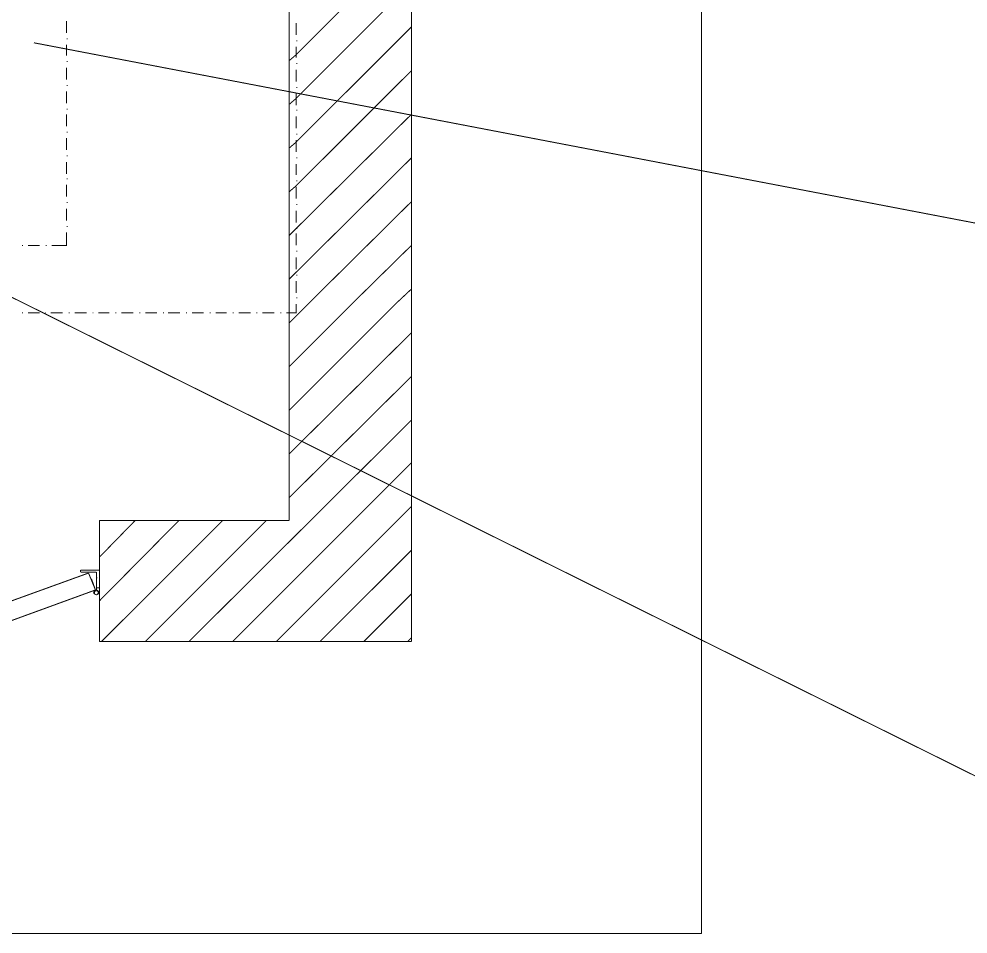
# Model space of a CAD drawing. Header units: metres. Extents: x -593 to 248, y 430 to 1024.
# Drawn here: x -460.59 to -420.08, y 538.79 to 577.85 of the extents above; entities that cross this region are included whole.
import ezdxf

# ---------------------------------------------------------------- set-up
doc = ezdxf.new("R2010")
doc.units = ezdxf.units.M
doc.header["$MEASUREMENT"] = 0
doc.layers.add('C00-00-00-BLACK', color=7, linetype='Continuous')
doc.layers.add('C00-7E-FF', color=150, linetype='Continuous')

msp = doc.modelspace()

# ---------------------------------------------------------------- linework, layer by layer
at = {"layer": 'C00-00-00-BLACK', "const_width": 0.0423}
for points in [[(-431.456, 538.81), (-431.456, 660.761)], [(-449.057, 556.444), (-449.057, 605.064)], [(-443.841, 551.272), (-443.841, 604.853)], [(-448.76, 576.325), (-443.841, 581.242)], [(-448.76, 574.46), (-443.841, 579.376)], [(-458.558, 577.256), (-458.558, 577.765)], [(-448.76, 577.679), (-448.76, 577.172)], [(-448.76, 572.594), (-443.841, 577.511)], [(-458.558, 577.003), (-458.515, 577.003)], [(-448.76, 576.917), (-448.718, 576.917)], [(-458.558, 576.283), (-458.558, 576.749)], [(-448.76, 576.664), (-448.76, 576.198)], [(-449.057, 576.071), (-448.76, 576.325)], [(-458.558, 576.029), (-458.515, 576.029)], [(-458.558, 575.264), (-458.558, 575.772)], [(-448.76, 575.944), (-448.718, 575.944)], [(-448.76, 575.688), (-448.76, 575.18)], [(-448.76, 570.73), (-443.841, 575.645)], [(-458.558, 575.01), (-458.515, 575.01)], [(-448.76, 574.926), (-448.718, 574.926)], [(-458.558, 574.248), (-458.558, 574.756)], [(-449.057, 574.205), (-448.76, 574.46)], [(-448.76, 574.671), (-448.76, 574.164)], [(-458.558, 573.994), (-458.515, 573.994)], [(-458.558, 573.272), (-458.558, 573.78)], [(-448.76, 573.952), (-448.718, 573.952)], [(-448.76, 568.907), (-443.841, 573.78)], [(-448.76, 573.695), (-448.76, 573.187)], [(-458.558, 573.018), (-458.515, 573.018)], [(-448.76, 572.933), (-448.718, 572.933)], [(-458.558, 572.255), (-458.558, 572.764)], [(-449.057, 572.341), (-448.76, 572.594)], [(-448.76, 572.68), (-448.76, 572.171)], [(-458.558, 572.002), (-458.515, 572.002)], [(-458.558, 571.237), (-458.558, 571.745)], [(-448.76, 567.041), (-443.841, 571.918)], [(-448.76, 571.918), (-448.718, 571.918)], [(-448.76, 571.66), (-448.76, 571.194)], [(-458.558, 571.026), (-458.515, 571.026)], [(-448.76, 570.941), (-448.718, 570.941)], [(-458.558, 570.264), (-458.558, 570.771)], [(-449.057, 570.475), (-448.76, 570.73)], [(-448.76, 570.687), (-448.76, 570.179)], [(-458.558, 570.009), (-458.515, 570.009)], [(-448.209, 565.726), (-443.841, 570.052)], [(-458.558, 569.244), (-458.558, 569.753)], [(-448.76, 569.925), (-448.718, 569.925)], [(-448.76, 569.669), (-448.76, 569.16)], [(-458.558, 568.991), (-458.515, 568.991)], [(-449.057, 568.61), (-448.76, 568.907)], [(-448.76, 568.907), (-448.718, 568.907)], [(-459.192, 568.186), (-458.558, 568.186), (-458.558, 568.737)], [(-448.76, 568.695), (-448.76, 568.186)], [(-460.466, 568.186), (-460.423, 568.186)], [(-460.212, 568.186), (-459.703, 568.186)], [(-459.447, 568.186), (-459.404, 568.186)], [(-446.342, 565.726), (-443.841, 568.186)], [(-448.76, 567.933), (-448.718, 567.933)], [(-448.76, 567.676), (-448.76, 567.168)], [(-449.057, 566.744), (-448.76, 567.041)], [(-448.76, 566.914), (-448.718, 566.914)], [(-448.76, 566.661), (-448.76, 566.152)], [(-444.476, 565.726), (-443.841, 566.321)], [(-448.76, 565.94), (-448.718, 565.94)], [(-448.76, 565.684), (-448.76, 565.303), (-449.183, 565.303)], [(-449.057, 563.014), (-446.342, 565.726)], [(-449.057, 561.148), (-444.476, 565.726)], [(-448.76, 565.175), (-448.209, 565.726)], [(-460.466, 565.303), (-460.423, 565.303)], [(-459.703, 565.303), (-460.212, 565.303)], [(-459.488, 565.303), (-459.447, 565.303)], [(-458.726, 565.303), (-459.235, 565.303)], [(-458.473, 565.303), (-458.43, 565.303)], [(-457.708, 565.303), (-458.219, 565.303)], [(-457.454, 565.303), (-457.412, 565.303)], [(-456.732, 565.303), (-457.201, 565.303)], [(-456.477, 565.303), (-456.436, 565.303)], [(-455.715, 565.303), (-456.224, 565.303)], [(-455.462, 565.303), (-455.419, 565.303)], [(-454.697, 565.303), (-455.205, 565.303)], [(-454.443, 565.303), (-454.401, 565.303)], [(-453.721, 565.303), (-454.231, 565.303)], [(-453.466, 565.303), (-453.425, 565.303)], [(-452.704, 565.303), (-453.213, 565.303)], [(-452.451, 565.303), (-452.407, 565.303)], [(-451.729, 565.303), (-452.194, 565.303)], [(-451.475, 565.303), (-451.432, 565.303)], [(-450.71, 565.303), (-451.22, 565.303)], [(-450.455, 565.303), (-450.414, 565.303)], [(-449.695, 565.303), (-450.202, 565.303)], [(-449.437, 565.303), (-449.396, 565.303)], [(-449.057, 564.879), (-448.76, 565.175)], [(-449.057, 559.284), (-443.841, 564.456)], [(-449.057, 557.418), (-443.841, 562.591)], [(-453.339, 551.272), (-443.841, 560.725)], [(-451.475, 551.272), (-443.841, 558.902)], [(-449.609, 551.272), (-443.841, 557.038)], [(-457.158, 554.876), (-455.631, 556.444)], [(-457.158, 553.01), (-453.763, 556.444)], [(-449.057, 556.444), (-457.158, 556.444)], [(-457.158, 556.444), (-457.158, 551.272)], [(-457.073, 551.272), (-451.898, 556.444)], [(-455.205, 551.272), (-450.032, 556.444)], [(-447.742, 551.272), (-443.841, 555.172)], [(-469.329, 549.96), (-457.624, 554.198)], [(-457.963, 554.24), (-457.963, 554.326)], [(-457.963, 554.326), (-457.158, 554.326)], [(-457.963, 554.24), (-457.285, 554.24)], [(-457.624, 554.198), (-457.328, 553.475)], [(-457.285, 553.475), (-457.285, 554.24)], [(-457.539, 553.944), (-457.497, 553.944)], [(-457.497, 553.944), (-457.328, 553.475)], [(-457.285, 553.987), (-457.242, 553.987)], [(-457.285, 553.475), (-457.285, 553.987)], [(-469.413, 549.069), (-457.328, 553.475)], [(-457.369, 553.434), (-457.412, 553.349)], [(-457.285, 553.475), (-457.369, 553.434)], [(-457.328, 553.434), (-457.369, 553.391)], [(-457.369, 553.391), (-457.369, 553.306)], [(-457.285, 553.561), (-457.158, 553.561)], [(-457.285, 553.561), (-457.242, 553.561)], [(-457.201, 553.434), (-457.285, 553.475)], [(-457.242, 553.434), (-457.285, 553.434)], [(-457.201, 553.349), (-457.242, 553.434)], [(-457.201, 553.349), (-457.201, 553.434)], [(-457.412, 553.349), (-457.369, 553.306)], [(-457.369, 553.306), (-457.285, 553.264)], [(-457.369, 553.306), (-457.285, 553.264)], [(-457.285, 553.264), (-457.242, 553.306)], [(-457.285, 553.264), (-457.201, 553.306)], [(-457.242, 553.306), (-457.201, 553.349)], [(-457.201, 553.306), (-457.201, 553.349)], [(-445.876, 551.272), (-443.841, 553.306)], [(-444.01, 551.272), (-443.841, 551.441)], [(-457.158, 551.272), (-443.841, 551.272)], [(-546.602, 538.81), (-431.456, 538.81)]]:
    msp.add_lwpolyline(points, dxfattribs=at)
at = {"layer": 'C00-7E-FF', "const_width": 0.0423}
for points in [[(-410.376, 567.337), (-459.957, 576.833)], [(-418.437, 544.871), (-469.798, 570.391)]]:
    msp.add_lwpolyline(points, dxfattribs=at)

doc.saveas('drawing.dxf')
